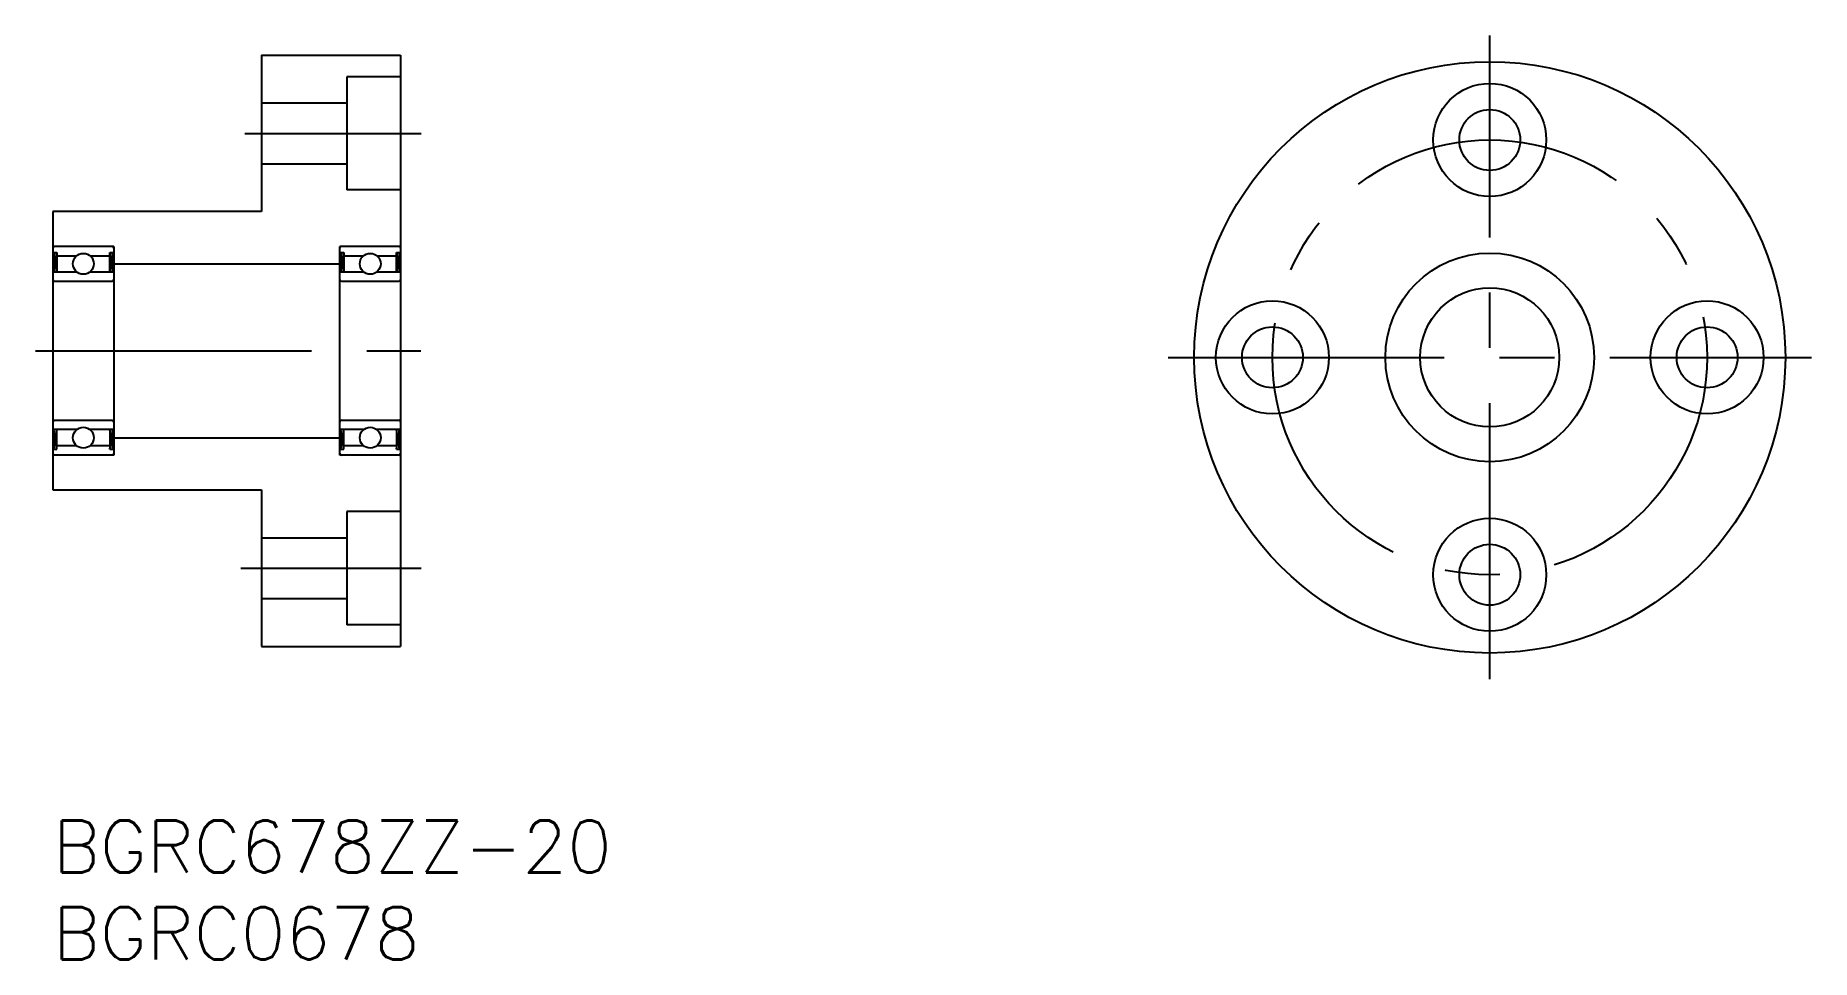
# Model space of a CAD drawing. Extents: x -1 to 101, y -8 to 45.
import ezdxf

# ---------------------------------------------------------------- set-up
doc = ezdxf.new("R2010")
doc.units = 0
doc.header["$LTSCALE"] = 0.5
doc.linetypes.add('CENTER', pattern=[50.8, 31.75, -6.35, 6.35, -6.35])
for name, color, linetype in [('MSM_CENTER', 1, 'CENTER'), ('MSM_CONTINUOUS', 7, 'CONTINUOUS'), ('MSM_NARROW', 5, 'CONTINUOUS'), ('MSM_PART_NUMBER', 7, 'CONTINUOUS')]:
    doc.layers.add(name, color=color, linetype=linetype)
doc.styles.get("Standard").update_dxf_attribs({"font": 'txt.shx', "height": 3, "bigfont": 'bigfont.shx'})

# ---------------------------------------------------------------- blocks, each defined once
blk = doc.blocks.new('*U7')
at = {"layer": 'MSM_PART_NUMBER'}
blk.add_text('BGRC678ZZ-20', height=3, dxfattribs=at).set_placement((0, -3))
blk = doc.blocks.new('*U8')
at = {"layer": 'MSM_PART_NUMBER'}
blk.add_text('BGRC0678', height=3, dxfattribs=at).set_placement((0, -8))

msp = doc.modelspace()

# ---------------------------------------------------------------- linework, layer by layer
at = {"layer": 'MSM_CENTER'}
for p, q in [((82.64, 8.12), (82.64, 45.12)), ((11.04, 39.5), (21.18, 39.5)), ((-1, 27), (21.16, 27)), ((64.14, 26.62), (101.14, 26.62)), ((10.81, 14.5), (21.18, 14.5))]:
    msp.add_line(p, q, dxfattribs=at)
msp.add_circle((82.64, 26.62), 12.5, dxfattribs=at)
at = {"layer": 'MSM_CONTINUOUS'}
for p, q in [((12, 44), (20, 44)), ((12, 44), (12, 35)), ((20, 44), (20, 10)), ((16.9, 42.75), (16.9, 36.25)), ((20, 42.75), (16.9, 42.75)), ((12, 41.25), (16.9, 41.25)), ((12, 37.75), (16.9, 37.75)), ((20, 36.25), (16.9, 36.25)), ((12, 35), (0, 35)), ((0, 35), (0, 19)), ((3.5, 33), (0, 33)), ((3.5, 33), (3.5, 21)), ((20, 33), (16.5, 33)), ((16.5, 21), (16.5, 33)), ((0, 32.65), (0.23, 32.65)), ((0.06, 32.65), (0.06, 31.52)), ((0.23, 32.65), (0.23, 31.52)), ((0.23, 32.45), (1.35, 32.45)), ((2.15, 32.45), (3.27, 32.45)), ((3.27, 32.65), (3.5, 32.65)), ((3.27, 31.52), (3.27, 32.65)), ((3.44, 31.52), (3.44, 32.65)), ((3.5, 32), (16.5, 32)), ((16.5, 32.65), (16.73, 32.65)), ((16.56, 32.65), (16.56, 31.52)), ((16.73, 32.65), (16.73, 31.52)), ((16.73, 32.45), (17.85, 32.45)), ((18.65, 32.45), (19.77, 32.45)), ((19.77, 32.65), (20, 32.65)), ((19.77, 31.52), (19.77, 32.65)), ((19.94, 31.52), (19.94, 32.65)), ((1.38, 31.52), (0, 31.52)), ((0.1, 31), (3.4, 31)), ((3.5, 31.52), (2.12, 31.52)), ((17.88, 31.52), (16.5, 31.52)), ((16.6, 31), (19.9, 31)), ((20, 31.52), (18.62, 31.52)), ((1.38, 22.48), (0, 22.48)), ((0.06, 21.35), (0.06, 22.48)), ((0.1, 23), (3.4, 23)), ((0.23, 21.35), (0.23, 22.48)), ((3.5, 22.48), (2.12, 22.48)), ((3.27, 22.48), (3.27, 21.35)), ((3.44, 22.48), (3.44, 21.35)), ((17.88, 22.48), (16.5, 22.48)), ((16.56, 21.35), (16.56, 22.48)), ((16.6, 23), (19.9, 23)), ((16.73, 21.35), (16.73, 22.48)), ((20, 22.48), (18.62, 22.48)), ((19.77, 22.48), (19.77, 21.35)), ((19.94, 22.48), (19.94, 21.35)), ((0.23, 21.55), (1.35, 21.55)), ((2.15, 21.55), (3.27, 21.55)), ((3.5, 22), (16.5, 22)), ((16.73, 21.55), (17.85, 21.55)), ((18.65, 21.55), (19.77, 21.55)), ((0, 21.35), (0.23, 21.35)), ((3.5, 21), (0, 21)), ((0.02, 21.04), (0.04, 21.02)), ((3.27, 21.35), (3.5, 21.35)), ((16.5, 21.35), (16.73, 21.35)), ((20, 21), (16.5, 21)), ((16.52, 21.04), (16.54, 21.02)), ((19.77, 21.35), (20, 21.35)), ((0, 19), (12, 19)), ((12, 19), (12, 10)), ((20, 17.75), (16.9, 17.75)), ((16.9, 17.75), (16.9, 11.25)), ((12, 16.25), (16.9, 16.25)), ((12, 12.75), (16.9, 12.75)), ((20, 11.25), (16.9, 11.25)), ((12, 10), (20, 10))]:
    msp.add_line(p, q, dxfattribs=at)
for centre, radius in [((82.64, 26.62), 17), ((82.64, 39.12), 3.25), ((82.64, 39.12), 1.75), ((1.75, 32), 0.6), ((18.25, 32), 0.6), ((82.64, 26.62), 6), ((70.14, 26.62), 3.25), ((82.64, 26.62), 4), ((95.14, 26.62), 3.25), ((70.14, 26.62), 1.75), ((95.14, 26.62), 1.75), ((1.75, 22), 0.6), ((18.25, 22), 0.6), ((82.64, 14.12), 3.25), ((82.64, 14.12), 1.75)]:
    msp.add_circle(centre, radius, dxfattribs=at)
for centre, start, end in [((0.1, 32.9), 90, 180), ((3.4, 32.9), 0, 90), ((16.6, 32.9), 90, 180), ((19.9, 32.9), 0, 90), ((0.1, 31.1), 180, 270), ((3.4, 31.1), 270, 0), ((16.6, 31.1), 180, 270), ((19.9, 31.1), 270, 0), ((0.1, 22.9), 90, 180), ((3.4, 22.9), 0, 90), ((16.6, 22.9), 90, 180), ((19.9, 22.9), 0, 90), ((0.1, 21.1), 180, 270), ((3.4, 21.1), 270, 0), ((16.6, 21.1), 180, 270), ((19.9, 21.1), 270, 0)]:
    msp.add_arc(centre, 0.1, start, end, dxfattribs=at)
at = {"layer": 'MSM_NARROW'}
for p, q in [((0.06, 32.65), (0.23, 31.52)), ((0.23, 32.65), (0.06, 31.52)), ((3.27, 32.65), (3.44, 31.52)), ((3.44, 32.65), (3.27, 31.52)), ((16.56, 32.65), (16.73, 31.52)), ((16.73, 32.65), (16.56, 31.52)), ((19.77, 32.65), (19.94, 31.52)), ((19.94, 32.65), (19.77, 31.52)), ((0.06, 21.35), (0.23, 22.48)), ((0.23, 21.35), (0.06, 22.48)), ((3.27, 21.35), (3.44, 22.48)), ((3.44, 21.35), (3.27, 22.48)), ((16.56, 21.35), (16.73, 22.48)), ((16.73, 21.35), (16.56, 22.48)), ((19.77, 21.35), (19.94, 22.48)), ((19.94, 21.35), (19.77, 22.48))]:
    msp.add_line(p, q, dxfattribs=at)

# ---------------------------------------------------------------- block references
at = {"layer": 'MSM_CONTINUOUS'}
for name in ['*U7', '*U8']:
    msp.add_blockref(name, (0, 0), dxfattribs=at)

doc.saveas('drawing.dxf')
